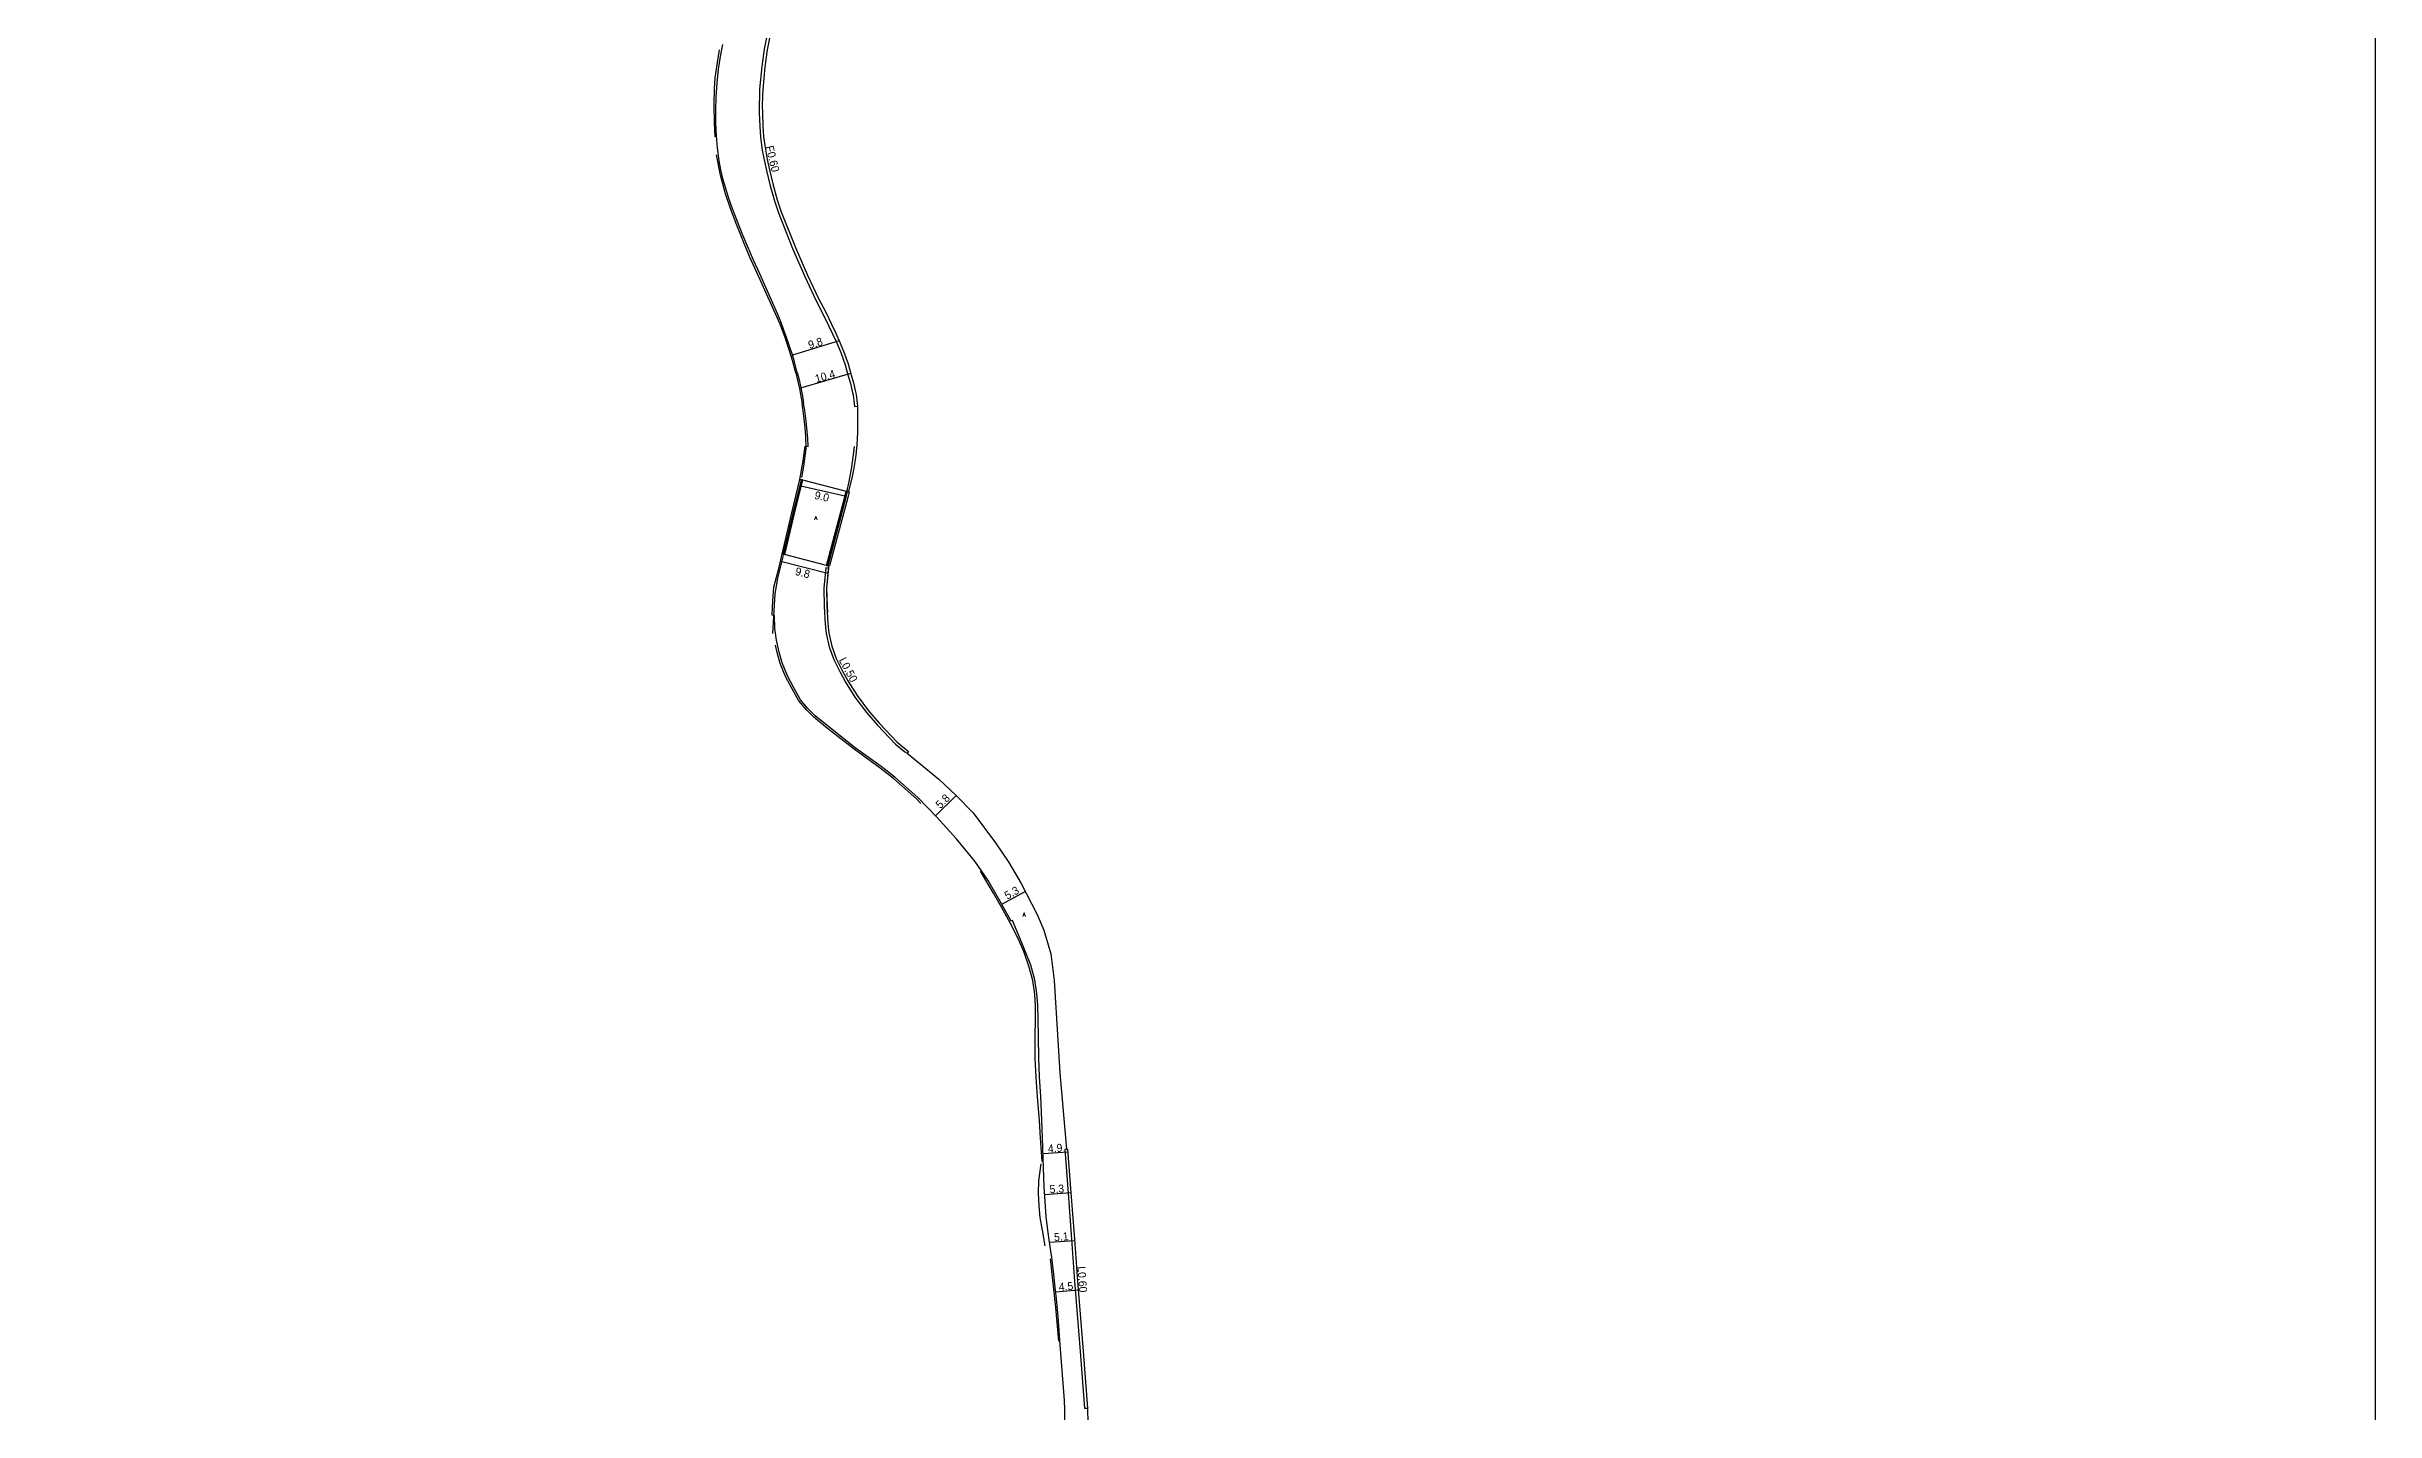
# Model space of a CAD drawing. Header units: metres. Extents: x -16001 to -12000, y -96000 to -93000.
# Drawn here: x -15665.7 to -15200, y -95328 to -95055.2 of the extents above; entities that cross this region are included whole.
import ezdxf

# ---------------------------------------------------------------- set-up
doc = ezdxf.new("R2010")
doc.units = ezdxf.units.M
doc.header["$LTSCALE"] = 2.5
for name, color, linetype in [('側溝・桝', 7, 'Continuous'), ('図郭', 7, 'Continuous'), ('幅員', 7, 'Continuous'), ('歩道・分離帯・安全施設', 7, 'Continuous'), ('舗装', 7, 'Continuous'), ('道路', 7, 'Continuous')]:
    doc.layers.add(name, color=color, linetype=linetype)
doc.styles.get("Standard").update_dxf_attribs({"font": ''})
doc.styles.add('YOKO_DECO', font='txt.shx', dxfattribs={"bigfont": 'extfont.shx'})
doc.styles.get('Standard').set_extended_font_data('@MS PGothic')

msp = doc.modelspace()

# ---------------------------------------------------------------- linework, layer by layer
at = {"layer": '側溝・桝'}
for points in [[(-15521.46, -95051.76), (-15522.22, -95055.73), (-15522.71, -95059.2), (-15523.14, -95063.71), (-15523.19, -95065.06), (-15523.25, -95066.96), (-15523.2, -95068.51), (-15523.12, -95071.09), (-15522.96, -95073.31), (-15522.6, -95075.9), (-15522.24, -95077.87), (-15521.78, -95080.01), (-15521.09, -95082.77), (-15520.19, -95086.04), (-15519.38, -95088.47), (-15516.56, -95095.58), (-15514.12, -95101.17), (-15511.9, -95105.87), (-15510.47, -95108.6), (-15509.34, -95110.94), (-15508.55, -95112.65), (-15507.79, -95114.27), (-15506.92, -95116.33)], [(-15506.92, -95116.33), (-15506.05, -95118.81), (-15505.47, -95120.8), (-15504.98, -95122.56), (-15504.6, -95124.1)], [(-15504.6, -95124.1), (-15504.46, -95124.82), (-15504.24, -95126.53), (-15504.18, -95127.14), (-15503.57, -95127.08)], [(-15509.38, -95159.46), (-15509.9, -95159.41), (-15510.3, -95163.44), (-15510.21, -95167.11), (-15510.02, -95170.59), (-15509.82, -95172.5), (-15509.21, -95175.22), (-15508.28, -95177.7), (-15507.05, -95180.27), (-15505.93, -95182.25), (-15504.08, -95185.22), (-15501.78, -95188.32), (-15499.55, -95190.88), (-15495.95, -95194.65), (-15494.07, -95196.17), (-15493.63, -95196.45)], [(-15461.79, -95275.63), (-15462.13, -95275.66), (-15461.46, -95284.4), (-15460.75, -95293.62), (-15460.17, -95302), (-15459.05, -95316.03), (-15458.17, -95327.4), (-15457.55, -95327.36)]]:
    msp.add_lwpolyline(points, dxfattribs=at)
at = {"layer": '図郭'}
msp.add_lwpolyline([(-16000, -95400), (-15200, -95400), (-15200, -94800), (-16000, -94800)], close=True, dxfattribs=at)
at = {"layer": '幅員'}
for points in [[(-15507.23, -95114.02), (-15516.57, -95116.88)], [(-15514.88, -95123.45), (-15504.9, -95120.51)], [(-15506.09, -95145.1), (-15514.89, -95143.08)], [(-15509.49, -95160.54), (-15518.96, -95158.1)], [(-15487.98, -95208.97), (-15483.83, -95204.88)], [(-15474.72, -95226.65), (-15470.04, -95224.08)], [(-15466.44, -95276.49), (-15461.51, -95276.11)], [(-15466.13, -95284.63), (-15460.88, -95284.23)], [(-15465.19, -95294.21), (-15460.14, -95293.85)], [(-15463.92, -95304.11), (-15459.41, -95303.75)]]:
    msp.add_lwpolyline(points, dxfattribs=at)
at = {"layer": '歩道・分離帯・安全施設'}
for points in [[(-15532.04, -95073.26), (-15532.16, -95070.44), (-15532.25, -95066.82), (-15532.15, -95063.66), (-15532, -95061.47), (-15531.58, -95058.4), (-15531.14, -95055.86)], [(-15515.92, -95120.43), (-15516.55, -95117.98), (-15517.13, -95116.03), (-15517.99, -95113.53), (-15519.05, -95110.7), (-15520.88, -95106.56), (-15522.66, -95102.68), (-15525.17, -95097.14), (-15526.39, -95094.24), (-15527.72, -95090.88), (-15528.95, -95087.57), (-15529.94, -95084.64), (-15530.95, -95080.93), (-15531.73, -95076.86)], [(-15515.92, -95120.43), (-15515.55, -95121.89), (-15515.18, -95123.52), (-15514.88, -95125.16), (-15514.65, -95126.57)], [(-15514.68, -95141.35), (-15514.27, -95139.05), (-15513.85, -95135.58), (-15513.87, -95133.06), (-15514.02, -95131.36), (-15514.32, -95129.06), (-15514.65, -95126.57)], [(-15505.62, -95143.93), (-15505.32, -95142.47), (-15504.79, -95139.71), (-15504.42, -95137.34), (-15504.16, -95135.16)], [(-15514.85, -95141.78), (-15516.47, -95148.51), (-15518.4, -95156.7)], [(-15509.45, -95158.96), (-15505.81, -95145.28), (-15505.53, -95144.13)], [(-15520.52, -95172.5), (-15520.16, -95166.89), (-15520.01, -95164.6), (-15519.52, -95161.46), (-15518.35, -95156.92)], [(-15509.34, -95159.41), (-15509.75, -95163.46), (-15509.65, -95167.09), (-15509.59, -95168.34)], [(-15490.88, -95206.53), (-15491.79, -95205.6), (-15496.37, -95201.54), (-15499.04, -95199.45), (-15504.24, -95195.66), (-15509.53, -95191.49), (-15512.28, -95189.25), (-15513.76, -95187.77), (-15515.27, -95186), (-15516.64, -95183.6), (-15517.93, -95181.13), (-15519.03, -95178.49), (-15519.64, -95176.35), (-15519.94, -95174.83)], [(-15466.66, -95278.07), (-15466.94, -95273.41), (-15467.16, -95269.85), (-15467.57, -95265.13), (-15467.86, -95261.24), (-15468.05, -95257.38), (-15468.05, -95253.18), (-15467.99, -95249.63), (-15467.96, -95246.94), (-15468.13, -95244.63), (-15468.49, -95241.9), (-15469.27, -95239.04), (-15470.32, -95236.07), (-15471.5, -95233.37), (-15473.04, -95230.34), (-15474.77, -95227.23), (-15476.34, -95224.45), (-15478.97, -95220.02)], [(-15466.03, -95294.94), (-15466.58, -95291.76), (-15467.03, -95289.29), (-15467.25, -95286.95), (-15467.38, -95284.42), (-15467.3, -95281.96), (-15466.83, -95278.5)], [(-15463.29, -95313.97), (-15463.93, -95307.26), (-15464.99, -95297.52)]]:
    msp.add_lwpolyline(points, dxfattribs=at)
at = {"layer": '舗装'}
for points in [[(-15514.59, -95141.83), (-15505.84, -95144.06)], [(-15509.77, -95158.93), (-15518.14, -95156.75)]]:
    msp.add_lwpolyline(points, dxfattribs=at)
at = {"layer": '道路'}
for points in [[(-15520.86, -95051.88), (-15521.61, -95055.83), (-15522.1, -95059.28), (-15522.52, -95063.77), (-15522.57, -95065.08), (-15522.63, -95066.96), (-15522.58, -95068.49), (-15522.5, -95071.06), (-15522.34, -95073.24), (-15521.99, -95075.81), (-15521.64, -95077.75), (-15521.18, -95079.87), (-15520.49, -95082.62), (-15519.6, -95085.86), (-15518.8, -95088.26), (-15515.99, -95095.34), (-15513.55, -95100.91), (-15511.34, -95105.59), (-15509.91, -95108.32), (-15508.78, -95110.67), (-15507.98, -95112.39), (-15507.23, -95114.02), (-15506.34, -95116.11)], [(-15515.63, -95120.36), (-15516.15, -95118.25), (-15516.64, -95116.64), (-15517.15, -95115.08), (-15517.75, -95113.33), (-15518.28, -95111.88), (-15518.86, -95110.34), (-15519.52, -95108.75), (-15520.49, -95106.52), (-15521.8, -95103.51), (-15523.11, -95100.63), (-15524.33, -95097.89), (-15525.58, -95095.07), (-15526.48, -95092.87), (-15527.67, -95089.86), (-15528.53, -95087.62), (-15529.33, -95085.35), (-15529.91, -95083.56), (-15530.41, -95081.87), (-15530.88, -95079.87), (-15531.23, -95078.03), (-15531.55, -95075.46), (-15531.69, -95073.87), (-15531.82, -95072.06), (-15531.87, -95070.22), (-15531.88, -95067.97), (-15531.84, -95065.3), (-15531.63, -95062.44), (-15531.33, -95059.71), (-15530.93, -95057.21), (-15530.52, -95054.8)], [(-15506.34, -95116.11), (-15505.46, -95118.62), (-15504.87, -95120.63), (-15504.38, -95122.4), (-15504, -95123.95)], [(-15515.63, -95120.36), (-15515.25, -95121.82), (-15514.88, -95123.45), (-15514.57, -95125.11), (-15514.35, -95126.51)], [(-15513.48, -95133.47), (-15513.6, -95132.16), (-15513.85, -95130.1), (-15514.12, -95127.93), (-15514.35, -95126.51)], [(-15504, -95123.95), (-15503.85, -95124.72), (-15503.63, -95126.46), (-15503.57, -95127.08), (-15503.58, -95129.43), (-15503.55, -95132.21), (-15503.71, -95134.92), (-15503.98, -95137.4), (-15504.36, -95139.79), (-15504.63, -95141.11)], [(-15520.66, -95168.85), (-15520.5, -95165.92), (-15520.27, -95163.28), (-15519.24, -95159.24), (-15518.61, -95156.66), (-15518.14, -95156.75), (-15516.2, -95148.55), (-15514.59, -95141.83), (-15515.07, -95141.74), (-15514.41, -95137.99), (-15514.06, -95135.07), (-15513.42, -95135.13), (-15513.48, -95133.47)], [(-15504.63, -95141.11), (-15505.37, -95144.17), (-15505.84, -95144.06), (-15506.12, -95145.2), (-15509.77, -95158.93), (-15509.33, -95158.97)], [(-15509.33, -95158.97), (-15509.79, -95163.46), (-15509.69, -95167.09), (-15509.5, -95170.55), (-15509.31, -95172.42), (-15508.71, -95175.07), (-15507.81, -95177.49), (-15506.59, -95180.03), (-15505.49, -95181.98), (-15503.66, -95184.93), (-15501.37, -95187.99), (-15499.17, -95190.53), (-15495.6, -95194.27), (-15493.34, -95196.09), (-15493.63, -95196.45), (-15487.29, -95201.63), (-15483.8, -95204.9), (-15480.45, -95208.4), (-15475.96, -95214.36), (-15473.28, -95218.3), (-15470.84, -95222.53), (-15467.66, -95228.72), (-15466.27, -95231.85), (-15464.91, -95236.55)], [(-15470.71, -95234.39), (-15472.58, -95229.89), (-15472.85, -95230.03), (-15475.08, -95225.99), (-15477.43, -95221.92), (-15480.09, -95218), (-15483.83, -95213.48), (-15487.73, -95209.23), (-15491.52, -95205.32), (-15496.12, -95201.24), (-15498.8, -95199.14), (-15504.01, -95195.35), (-15509.29, -95191.19), (-15512.02, -95188.96), (-15513.47, -95187.51), (-15514.95, -95185.77), (-15516.3, -95183.41), (-15517.58, -95180.96), (-15518.66, -95178.36), (-15519.26, -95176.26), (-15519.73, -95173.85), (-15520.07, -95171.5), (-15520.14, -95168.9), (-15520.66, -95168.85)], [(-15462.08, -95330.23), (-15462.13, -95327.63), (-15462.19, -95325.82), (-15462.85, -95317.27), (-15463.03, -95314.73), (-15463.22, -95311.86), (-15463.46, -95309.04), (-15463.79, -95305.55), (-15464.01, -95303.23), (-15464.34, -95300.08), (-15464.69, -95297.26), (-15465.19, -95294.21), (-15465.52, -95291.8), (-15465.82, -95289.05), (-15466.06, -95286.06), (-15466.2, -95283.07), (-15466.34, -95279.35), (-15466.55, -95273.38), (-15466.72, -95269.83), (-15466.93, -95265.08), (-15467.16, -95261.12), (-15467.33, -95257.35), (-15467.39, -95253.13), (-15467.42, -95249.55), (-15467.47, -95246.84), (-15467.67, -95244.51), (-15468.08, -95241.75), (-15468.91, -95238.85), (-15470.04, -95235.99), (-15470.71, -95234.39)], [(-15464.91, -95236.55), (-15464.26, -95241.87), (-15463.08, -95260.35), (-15461.79, -95275.63), (-15461.55, -95275.62), (-15460.87, -95284.36), (-15460.16, -95293.58), (-15459.55, -95301.96), (-15458.43, -95315.98), (-15457.55, -95327.36), (-15457.51, -95330.44)]]:
    msp.add_lwpolyline(points, dxfattribs=at)
for points in [[(-15518.66, -95156.65), (-15516.72, -95148.43), (-15515.11, -95141.74), (-15514.59, -95141.83), (-15516.2, -95148.55), (-15518.14, -95156.75)], [(-15509.15, -95158.99), (-15509.77, -95158.93), (-15506.12, -95145.2), (-15505.84, -95144.06), (-15505.33, -95144.18), (-15505.24, -95144.2), (-15505.52, -95145.35)]]:
    msp.add_lwpolyline(points, close=True, dxfattribs=at)
at = {"layer": '道路', "flags": 128}
msp.add_lwpolyline([(-15505.84, -95144.06), (-15506.12, -95145.2), (-15509.77, -95158.93), (-15518.14, -95156.75), (-15516.2, -95148.55), (-15514.59, -95141.83)], close=True, dxfattribs=at)

# ---------------------------------------------------------------- texts
at = {"layer": '側溝・桝'}
for s, rotation, p in [('F0.60', 284, (-15521.98, -95075.23)), ('L0.50', 298, (-15507.34, -95177.83)), ('L0.60', 274, (-15459.58, -95299.06))]:
    msp.add_text(s, height=1.6, rotation=rotation, dxfattribs=at).set_placement(p)
at = {"layer": '幅員'}
for s, rotation, p in [('9.8', 17, (-15513.15, -95115.67)), ('10.4', 16, (-15511.79, -95122.43)), ('9.0', 347.1244, (-15512.28, -95145.59)), ('9.8', 345.5609, (-15516.14, -95160.79)), ('5.8', 44.5765, (-15487, -95207.65)), ('5.3', 28.7949, (-15473.62, -95225.76)), ('4.9', 4, (-15465.44, -95276.3)), ('5.3', 4, (-15465.1, -95284.44)), ('5.1', 4, (-15464.21, -95294)), ('4.5', 5, (-15463.25, -95303.96))]:
    msp.add_text(s, height=1.6, rotation=rotation, dxfattribs=at).set_placement(p)
at = {"layer": '舗装', "style": 'YOKO_DECO'}
for p in [(-15512.18, -95149.82, 242.73), (-15470.52, -95229.07, 248.74)]:
    msp.add_text('A', height=0.75, dxfattribs=at).set_placement(p)

doc.saveas('drawing.dxf')
